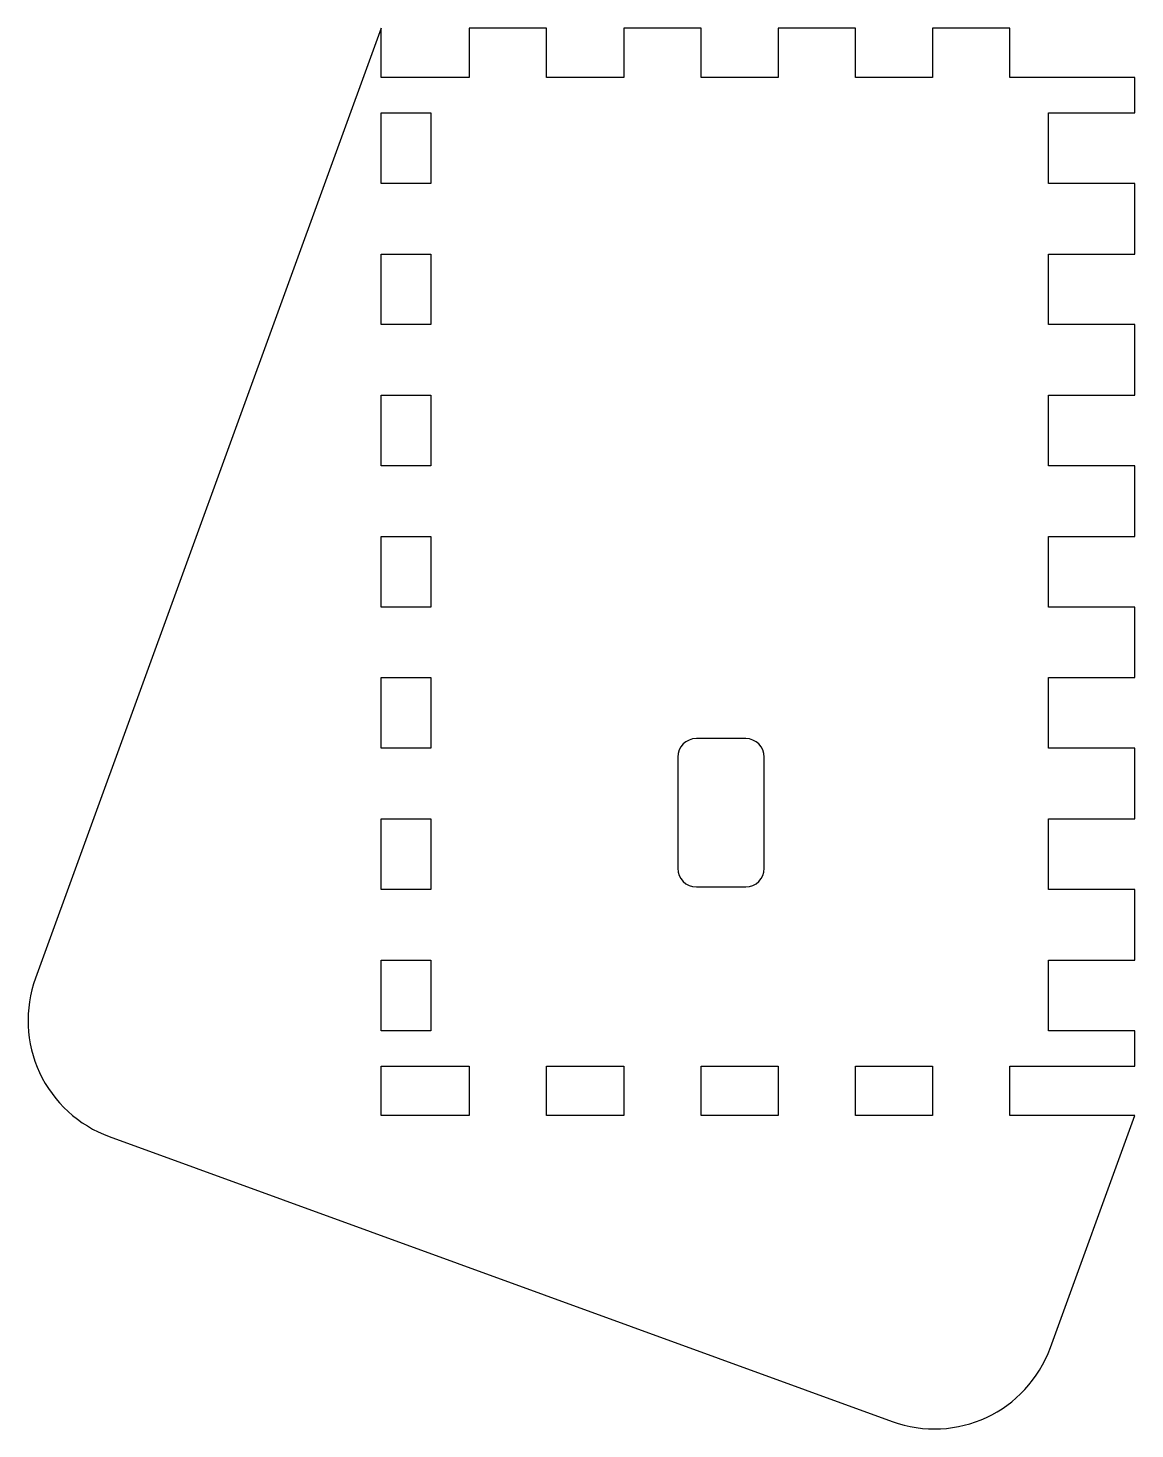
# Model space of a CAD drawing. Header units: millimetres. Extents: x -33 to 57, y -29 to 84.
import ezdxf

# ---------------------------------------------------------------- set-up
doc = ezdxf.new("R2010")
doc.units = ezdxf.units.MM

msp = doc.modelspace()

# ---------------------------------------------------------------- linework, layer by layer
at = {"color": 7, "linetype": 'Continuous', "lineweight": 25}
for p, q in [((-4, 84), (-31.99, 7.11)), ((-4, 80), (-4, 84)), ((9.38, 84), (3.12, 84)), ((3.12, 84), (3.12, 80)), ((9.38, 80), (9.38, 84)), ((21.88, 84), (15.62, 84)), ((15.62, 84), (15.62, 80)), ((21.88, 80), (21.88, 84)), ((34.38, 84), (28.12, 84)), ((28.12, 84), (28.12, 80)), ((34.38, 80), (34.38, 84)), ((46.88, 84), (40.62, 84)), ((40.62, 84), (40.62, 80)), ((46.88, 80), (46.88, 84)), ((3.12, 80), (-4, 80)), ((15.62, 80), (9.38, 80)), ((28.12, 80), (21.88, 80)), ((40.62, 80), (34.38, 80)), ((57, 80), (46.88, 80)), ((57, 77.14), (57, 80)), ((-4, 71.43), (-4, 77.14)), ((-4, 77.14), (0, 77.14)), ((0, 77.14), (0, 71.43)), ((50, 71.43), (50, 77.14)), ((50, 77.14), (57, 77.14)), ((0, 71.43), (-4, 71.43)), ((57, 71.43), (50, 71.43)), ((57, 65.71), (57, 71.43)), ((-4, 60), (-4, 65.71)), ((-4, 65.71), (0, 65.71)), ((0, 65.71), (0, 60)), ((50, 60), (50, 65.71)), ((50, 65.71), (57, 65.71)), ((0, 60), (-4, 60)), ((57, 60), (50, 60)), ((57, 54.29), (57, 60)), ((-4, 48.57), (-4, 54.29)), ((-4, 54.29), (0, 54.29)), ((0, 54.29), (0, 48.57)), ((50, 48.57), (50, 54.29)), ((50, 54.29), (57, 54.29)), ((0, 48.57), (-4, 48.57)), ((57, 48.57), (50, 48.57)), ((57, 42.86), (57, 48.57)), ((-4, 37.14), (-4, 42.86)), ((-4, 42.86), (0, 42.86)), ((0, 42.86), (0, 37.14)), ((50, 37.14), (50, 42.86)), ((50, 42.86), (57, 42.86)), ((0, 37.14), (-4, 37.14)), ((57, 37.14), (50, 37.14)), ((57, 31.43), (57, 37.14)), ((-4, 25.71), (-4, 31.43)), ((-4, 31.43), (0, 31.43)), ((0, 31.43), (0, 25.71)), ((50, 25.71), (50, 31.43)), ((50, 31.43), (57, 31.43)), ((25.5, 26.5), (21.5, 26.5)), ((0, 25.71), (-4, 25.71)), ((20, 25), (20, 16)), ((27, 16), (27, 25)), ((57, 25.71), (50, 25.71)), ((57, 20), (57, 25.71)), ((-4, 14.29), (-4, 20)), ((-4, 20), (0, 20)), ((0, 20), (0, 14.29)), ((50, 14.29), (50, 20)), ((50, 20), (57, 20)), ((0, 14.29), (-4, 14.29)), ((21.5, 14.5), (25.5, 14.5)), ((57, 14.29), (50, 14.29)), ((57, 8.57), (57, 14.29)), ((-4, 2.86), (-4, 8.57)), ((-4, 8.57), (0, 8.57)), ((0, 8.57), (0, 2.86)), ((50, 2.86), (50, 8.57)), ((50, 8.57), (57, 8.57)), ((0, 2.86), (-4, 2.86)), ((57, 2.86), (50, 2.86)), ((57, 0), (57, 2.86)), ((-4, -4), (-4, 0)), ((-4, 0), (3.12, 0)), ((3.12, 0), (3.12, -4)), ((9.38, -4), (9.38, 0)), ((9.38, 0), (15.62, 0)), ((15.62, 0), (15.62, -4)), ((21.88, -4), (21.88, 0)), ((21.88, 0), (28.12, 0)), ((28.12, 0), (28.12, -4)), ((34.38, -4), (34.38, 0)), ((34.38, 0), (40.62, 0)), ((40.62, 0), (40.62, -4)), ((46.88, -4), (46.88, 0)), ((46.88, 0), (57, 0)), ((3.12, -4), (-4, -4)), ((15.62, -4), (9.38, -4)), ((28.12, -4), (21.88, -4)), ((40.62, -4), (34.38, -4)), ((57, -4), (46.88, -4)), ((50.16, -22.79), (57, -4)), ((-26.01, -5.71), (37.34, -28.77))]:
    msp.add_line(p, q, dxfattribs=at)
for centre, radius, start, end in [((21.5, 25), 1.5, 90, 180), ((25.5, 25), 1.5, 0, 90), ((21.5, 16), 1.5, 180, 270), ((25.5, 16), 1.5, 270, 0), ((-22.59, 3.69), 10, 160, 250), ((40.76, -19.37), 10, 250, 340)]:
    msp.add_arc(centre, radius, start, end, dxfattribs=at)

doc.saveas('drawing.dxf')
